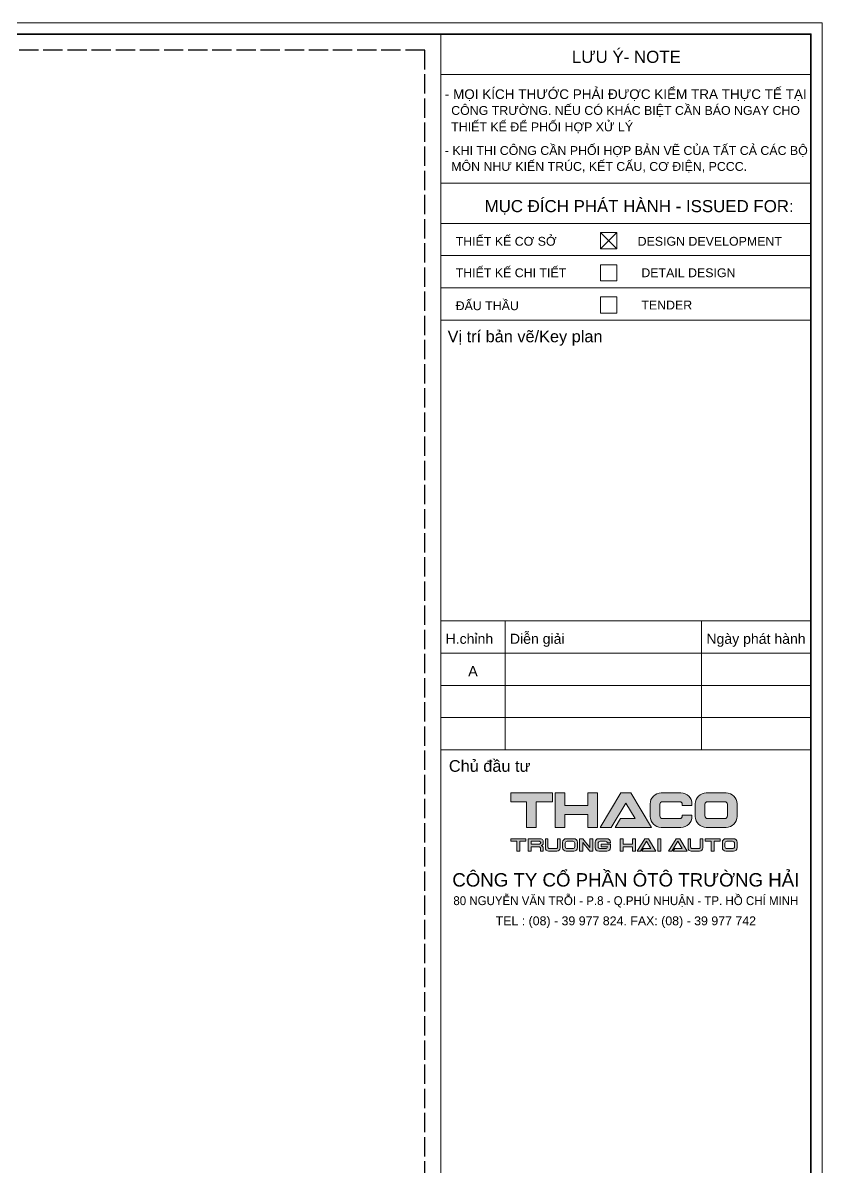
# Model space of a CAD drawing. Header units: millimetres. Extents: x 10670522 to 10987993, y 2186703 to 2710728.
# Drawn here: x 10822486 to 10872158, y 2258238 to 2329288 of the extents above; entities that cross this region are included whole.
import ezdxf
from ezdxf.enums import TextEntityAlignment as Align

# ---------------------------------------------------------------- set-up
doc = ezdxf.new("R2010")
doc.units = ezdxf.units.MM
doc.header["$MEASUREMENT"] = 0
doc.linetypes.add('ACAD_ISO02W100', pattern=[15, 12, -3])
doc.layers.add('Khung ten - Net', color=7, linetype='Continuous', lineweight=9)
doc.layers.add('Khung ten - Text', color=7, linetype='Continuous', lineweight=9)
doc.styles.add('ARIAL', font='ARIAL.TTF')

msp = doc.modelspace()

# ---------------------------------------------------------------- hatches: boundary and pattern name
at = {"layer": 'Khung ten - Text', "true_color": 0x1e7ff6}
for points in [[(10853792.3, 2280928), (10853792.3, 2279331.8), (10854393.5, 2279331.8), (10854393.5, 2280928), (10855405.1, 2280928), (10855405.1, 2281477.2), (10852802.6, 2281477.2), (10852802.6, 2280928)], [(10856171.6, 2280686.9), (10856171.6, 2281477.2), (10855570.4, 2281477.2), (10855570.4, 2279331.8), (10856171.6, 2279331.8), (10856171.6, 2280137.7), (10857595.5, 2280137.7), (10857595.5, 2279331.8), (10858196.7, 2279331.8), (10858196.7, 2281477.2), (10857595.5, 2281477.2), (10857595.5, 2280686.9)], [(10859957.7, 2280838.1), (10860537.7, 2279880.9), (10859624.2, 2279880.9), (10859291.4, 2279331.8), (10861562.3, 2279331.8), (10860262.1, 2281477.2), (10859653.3, 2281477.2), (10858353.2, 2279331.8), (10859044.9, 2279331.8)]]:
    msp.add_hatch(color=150, dxfattribs=at).paths.add_polyline_path(points)
h = msp.add_hatch(color=150, dxfattribs=at)
edge = h.paths.add_edge_path()
edge.add_ellipse((10862231.9, 2280767.4), major_axis=(113.5, 113.5), ratio=1, start_angle=45, end_angle=135, ccw=False)
edge.add_line((10862231.9, 2280928), (10863305.1, 2280928))
edge.add_ellipse((10863305.1, 2280767.4), major_axis=(-113.5, 113.5), ratio=1, start_angle=225, end_angle=315, ccw=False)
edge.add_line((10863465.7, 2280767.4), (10863465.7, 2280700.8))
edge.add_line((10863465.7, 2280700.8), (10864066.8, 2280700.8))
edge.add_line((10864066.8, 2280700.8), (10864066.8, 2280793.3))
edge.add_ellipse((10863382.9, 2280793.3), major_axis=(483.6, 483.6), ratio=1, start_angle=315, end_angle=405)
edge.add_line((10863382.9, 2281477.2), (10862154, 2281477.2))
edge.add_ellipse((10862154, 2280793.3), major_axis=(-483.6, 483.6), ratio=1, start_angle=-45, end_angle=45)
edge.add_line((10861470.2, 2280793.3), (10861470.2, 2280015.7))
edge.add_ellipse((10862154, 2280015.7), major_axis=(-483.6, 483.6), ratio=1, start_angle=45, end_angle=135)
edge.add_line((10862154, 2279331.8), (10863382.9, 2279331.8))
edge.add_ellipse((10863382.9, 2280015.7), major_axis=(483.6, 483.6), ratio=1, start_angle=225, end_angle=315)
edge.add_line((10864066.8, 2280015.7), (10864066.8, 2280101.3))
edge.add_line((10864066.8, 2280101.3), (10863465.7, 2280101.3))
edge.add_line((10863465.7, 2280101.3), (10863465.7, 2280041.5))
edge.add_ellipse((10863305.1, 2280041.5), major_axis=(-113.5, 113.5), ratio=1, start_angle=135, end_angle=225, ccw=False)
edge.add_line((10863305.1, 2279880.9), (10862231.9, 2279880.9))
edge.add_ellipse((10862231.9, 2280041.5), major_axis=(113.5, 113.5), ratio=1, start_angle=135, end_angle=225, ccw=False)
edge.add_line((10862071.3, 2280041.5), (10862071.3, 2280767.4))
h = msp.add_hatch(color=150, dxfattribs=at)
edge = h.paths.add_edge_path()
edge.add_ellipse((10864959.6, 2280793.3), major_axis=(-483.6, 483.6), ratio=1, start_angle=-45, end_angle=45)
edge.add_line((10864275.7, 2280793.3), (10864275.7, 2280015.7))
edge.add_ellipse((10864959.6, 2280015.7), major_axis=(-483.6, 483.6), ratio=1, start_angle=45, end_angle=135)
edge.add_line((10864959.6, 2279331.8), (10866188.5, 2279331.8))
edge.add_ellipse((10866188.5, 2280015.7), major_axis=(483.6, 483.6), ratio=1, start_angle=225, end_angle=315)
edge.add_line((10866872.4, 2280015.7), (10866872.4, 2280101.3))
edge.add_line((10866872.4, 2280101.3), (10866872.4, 2280793.3))
edge.add_ellipse((10866188.5, 2280793.3), major_axis=(-483.6, 483.6), ratio=1, start_angle=225, end_angle=315)
edge.add_line((10866188.5, 2281477.2), (10864959.6, 2281477.2))
edge = h.paths.add_edge_path(flags=16)
edge.add_ellipse((10866110.7, 2280767.4), major_axis=(-113.5, 113.5), ratio=1, start_angle=225, end_angle=315, ccw=False)
edge.add_line((10866271.3, 2280767.4), (10866271.3, 2280041.5))
edge.add_ellipse((10866110.7, 2280041.5), major_axis=(-113.5, 113.5), ratio=1, start_angle=135, end_angle=225, ccw=False)
edge.add_line((10866110.7, 2279880.9), (10865037.4, 2279880.9))
edge.add_ellipse((10865037.4, 2280041.5), major_axis=(113.5, 113.5), ratio=1, start_angle=135, end_angle=225, ccw=False)
edge.add_line((10864876.9, 2280041.5), (10864876.9, 2280767.4))
edge.add_ellipse((10865037.4, 2280767.4), major_axis=(113.5, 113.5), ratio=1, start_angle=45, end_angle=135, ccw=False)
edge.add_line((10865037.4, 2280928), (10866110.7, 2280928))
at = {"layer": 'Khung ten - Text'}
h = msp.add_hatch(color=252, dxfattribs=at)
h.paths.add_polyline_path([(10853176.3, 2278470), (10853176.3, 2277855.3), (10853374.1, 2277855.3), (10853374.1, 2278470), (10853745.9, 2278470), (10853745.9, 2278631.8), (10852802.6, 2278631.8), (10852802.6, 2278470)])
h.paths.add_polyline_path([(10853887.3, 2277855.3), (10854085.2, 2277855.3), (10854085.2, 2278135.4), (10854537.8, 2278135.4, -0.438803), (10854652.4, 2278017.4), (10854652.4, 2277855.3), (10854828.7, 2277855.3), (10854828.7, 2278040.9, 0.3470646), (10854691.8, 2278201.9, 0.4142136), (10854828.7, 2278338.8), (10854828.7, 2278431, 0.4142136), (10854627.9, 2278631.8), (10853887.3, 2278631.8)])
h.paths.add_polyline_path([(10854085.2, 2278470), (10854587.8, 2278470, -0.4142136), (10854666.9, 2278390.9), (10854666.9, 2278376.2, -0.4142136), (10854587.8, 2278297.1), (10854085.2, 2278297.1)], flags=16)
h.paths.add_polyline_path([(10854957.3, 2278056.1, 0.4142136), (10855158.1, 2277855.3), (10855680.5, 2277855.3, 0.4142136), (10855881.3, 2278056.1), (10855881.3, 2278631.8), (10855719.6, 2278631.8), (10855719.6, 2278096.1, -0.4142136), (10855640.5, 2278017), (10855198.2, 2278017, -0.4142136), (10855119.1, 2278096.1), (10855119.1, 2278631.8), (10854957.3, 2278631.8)])
h.paths.add_polyline_path([(10856032.6, 2278412.6), (10856032.6, 2278074.5, 0.4142136), (10856251.8, 2277855.3), (10856728.3, 2277855.3, 0.4142136), (10856947.5, 2278074.5), (10856947.5, 2278412.6, 0.4142136), (10856728.3, 2278631.8), (10856251.8, 2278631.8, 0.4142136)])
h.paths.add_polyline_path([(10856315.1, 2278470), (10856665.1, 2278470, -0.4142136), (10856785.8, 2278349.3), (10856785.8, 2278137.8, -0.4142136), (10856665.1, 2278017), (10856315.1, 2278017, -0.4142136), (10856194.4, 2278137.8), (10856194.4, 2278349.3, -0.4142136)], flags=16)
h.paths.add_polyline_path([(10857276.4, 2278394.8), (10857729.7, 2277855.3), (10857917, 2277855.3), (10857917, 2278631.8), (10857729.7, 2278631.8), (10857729.7, 2278092.2), (10857276.4, 2278631.8), (10857089.2, 2278631.8), (10857089.2, 2277855.3), (10857276.4, 2277855.3)])
h.paths.add_polyline_path([(10858359.6, 2278470), (10858692.6, 2278470, -0.3507398), (10858810.3, 2278375.8), (10859000.5, 2278375.8), (10859000.5, 2278412.6, 0.4142136), (10858781.3, 2278631.8), (10858270.8, 2278631.8, 0.4142136), (10858051.6, 2278412.6), (10858051.6, 2278074.5, 0.4142136), (10858270.8, 2277855.3), (10858781.3, 2277855.3, 0.4142136), (10859000.5, 2278074.5), (10859000.5, 2278297.1), (10858428, 2278297.1), (10858428, 2278135.4), (10858813.2, 2278135.4, 0.0049718), (10858813.3, 2278137.8), (10858813.3, 2278135.4), (10858813.2, 2278135.4, -0.4084008), (10858692.6, 2278017), (10858359.6, 2278017, -0.4142136), (10858238.9, 2278137.8), (10858238.9, 2278349.3, -0.4142136)])
h = msp.add_hatch(color=252, dxfattribs=at)
h.paths.add_polyline_path([(10859599.2, 2277855.3), (10859786.4, 2277855.3), (10859786.4, 2278135.4), (10860367.2, 2278135.4), (10860367.2, 2277855.3), (10860554.4, 2277855.3), (10860554.4, 2278631.8), (10860367.2, 2278631.8), (10860367.2, 2278297.1), (10859786.4, 2278297.1), (10859786.4, 2278631.8), (10859599.2, 2278631.8)])
h.paths.add_polyline_path([(10861247.5, 2278470), (10861522, 2278017), (10861054.9, 2278017), (10860956.9, 2277855.3), (10861831.5, 2277855.3), (10861361, 2278631.8), (10861134.1, 2278631.8), (10860663.5, 2277855.3), (10860875, 2277855.3)])
h.paths.add_polyline_path([(10861943.1, 2277855.3), (10862130.3, 2277855.3), (10862130.3, 2278631.8), (10861943.1, 2278631.8)])
h.paths.add_polyline_path([(10862607.2, 2277855.3), (10862818.7, 2277855.3), (10863191.2, 2278470), (10863465.7, 2278017), (10862998.6, 2278017), (10862900.6, 2277855.3), (10863775.2, 2277855.3), (10863304.7, 2278631.8), (10863077.8, 2278631.8)])
h.paths.add_polyline_path([(10863823.3, 2278056.1, 0.4142136), (10864024.1, 2277855.3), (10864546.5, 2277855.3, 0.4142136), (10864747.3, 2278056.1), (10864747.3, 2278631.8), (10864585.6, 2278631.8), (10864585.6, 2278096.1, -0.4142136), (10864506.5, 2278017), (10864064.2, 2278017, -0.4142136), (10863985.1, 2278096.1), (10863985.1, 2278631.8), (10863823.3, 2278631.8)])
h.paths.add_polyline_path([(10864886, 2278631.8), (10864886, 2278470), (10865259.7, 2278470), (10865259.7, 2277855.3), (10865457.5, 2277855.3), (10865457.5, 2278470), (10865829.3, 2278470), (10865829.3, 2278631.8)])
h.paths.add_polyline_path([(10865957.5, 2278412.6), (10865957.5, 2278074.5, 0.4142136), (10866176.7, 2277855.3), (10866653.2, 2277855.3, 0.4142136), (10866872.4, 2278074.5), (10866872.4, 2278412.6, 0.4142136), (10866653.2, 2278631.8), (10866176.7, 2278631.8, 0.4142136)])
h.paths.add_polyline_path([(10866240, 2278470), (10866589.9, 2278470, -0.4142136), (10866710.7, 2278349.3), (10866710.7, 2278137.8, -0.4142136), (10866589.9, 2278017), (10866240, 2278017, -0.4142136), (10866119.2, 2278137.8), (10866119.2, 2278349.3, -0.4142136)], flags=16)

# ---------------------------------------------------------------- linework, layer by layer
at = {"layer": 'DEFPOINTS', "linetype": 'ACAD_ISO02W100', "ltscale": 100}
msp.add_lwpolyline([(10847457.7, 2327588.2), (10672771.6, 2327588.2), (10672771.6, 2188402.7), (10847457.7, 2188402.7)], close=True, dxfattribs=at)
at = {"layer": 'Khung ten - Net', "color": 251, "lineweight": 5}
msp.add_lwpolyline([(10872157.7, 2329288.2), (10670521.6, 2329288.2), (10670521.6, 2186702.7), (10872157.7, 2186702.7)], close=True, dxfattribs=at)
at = {"layer": 'Khung ten - Net', "color": 1, "lineweight": 35}
msp.add_lwpolyline([(10671771.6, 2187402.7), (10871457.7, 2187402.7), (10871457.7, 2328588.2), (10671771.6, 2328588.2)], close=True, dxfattribs=at)
at = {"layer": 'Khung ten - Net', "color": 1, "lineweight": 20}
msp.add_lwpolyline([(10848457.7, 2328588.2), (10848457.7, 2187402.7)], dxfattribs=at)
at = {"layer": 'Khung ten - Net', "color": 9, "flags": 128}
for points in [[(10848457.7, 2326088.2), (10871457.7, 2326088.2)], [(10848457.7, 2319338.2), (10871457.7, 2319338.2)], [(10871457.7, 2319338.2), (10848457.7, 2319338.2)], [(10858388.8, 2316267.6), (10859388.8, 2315267.6)], [(10858388.8, 2315267.6), (10859388.8, 2316267.6)], [(10848457.7, 2292152.7), (10871457.7, 2292152.7)]]:
    msp.add_lwpolyline(points, dxfattribs=at)
at = {"layer": 'Khung ten - Net', "color": 9, "lineweight": 5, "flags": 128}
for points in [[(10848457.7, 2316838.2), (10871457.7, 2316838.2)], [(10848457.7, 2314838.2), (10871457.7, 2314838.2)], [(10848457.7, 2312838.2), (10871457.7, 2312838.2)], [(10852457.7, 2292152.7), (10852457.7, 2284152.7)], [(10864669.6, 2292152.7), (10864669.6, 2284152.7)], [(10848457.7, 2290152.7), (10871457.7, 2290152.7)], [(10848457.7, 2288152.7), (10871457.7, 2288152.7)], [(10848457.7, 2286152.7), (10871457.7, 2286152.7)]]:
    msp.add_lwpolyline(points, dxfattribs=at)
at = {"layer": 'Khung ten - Net', "color": 9}
for points in [[(10858388.8, 2315267.6), (10859388.8, 2315267.6), (10859388.8, 2316267.6), (10858388.8, 2316267.6)], [(10858388.8, 2313267.6), (10859388.8, 2313267.6), (10859388.8, 2314267.6), (10858388.8, 2314267.6)], [(10858388.8, 2311267.6), (10859388.8, 2311267.6), (10859388.8, 2312267.6), (10858388.8, 2312267.6)]]:
    msp.add_lwpolyline(points, close=True, dxfattribs=at)
at = {"layer": 'Khung ten - Net', "color": 9, "lineweight": 13, "flags": 128}
for points in [[(10848457.7, 2310838.2), (10871457.7, 2310838.2)], [(10848457.7, 2284152.7), (10871457.7, 2284152.7)], [(10848457.7, 2284152.7), (10871457.7, 2284152.7)]]:
    msp.add_lwpolyline(points, dxfattribs=at)
at = {"layer": 'Khung ten - Text', "color": 150}
for p, q in [((10852802.6, 2281477.2), (10852802.6, 2280928)), ((10855405.1, 2281477.2), (10852802.6, 2281477.2)), ((10855405.1, 2280928), (10855405.1, 2281477.2)), ((10856171.6, 2281477.2), (10855570.4, 2281477.2)), ((10855570.4, 2281477.2), (10855570.4, 2279331.8)), ((10856171.6, 2280686.9), (10856171.6, 2281477.2)), ((10858196.7, 2281477.2), (10857595.5, 2281477.2)), ((10857595.5, 2281477.2), (10857595.5, 2280686.9)), ((10858196.7, 2279331.8), (10858196.7, 2281477.2)), ((10859653.3, 2281477.2), (10858353.2, 2279331.8)), ((10860262.1, 2281477.2), (10859653.3, 2281477.2)), ((10861562.3, 2279331.8), (10860262.1, 2281477.2)), ((10863382.9, 2281477.2), (10862154, 2281477.2)), ((10866188.5, 2281477.2), (10864959.6, 2281477.2)), ((10852802.6, 2280928), (10853792.3, 2280928)), ((10853792.3, 2280928), (10853792.3, 2279331.8)), ((10854393.5, 2279331.8), (10854393.5, 2280928)), ((10854393.5, 2280928), (10855405.1, 2280928)), ((10859044.9, 2279331.8), (10859957.7, 2280838.1)), ((10859957.7, 2280838.1), (10860537.7, 2279880.9)), ((10861470.2, 2280793.3), (10861470.2, 2280015.7)), ((10862071.3, 2280041.5), (10862071.3, 2280767.4)), ((10862231.9, 2280928), (10863305.1, 2280928)), ((10863465.7, 2280767.4), (10863465.7, 2280700.8)), ((10864066.8, 2280700.8), (10864066.8, 2280793.3)), ((10864275.7, 2280793.3), (10864275.7, 2280015.7)), ((10864876.9, 2280041.5), (10864876.9, 2280767.4)), ((10865037.4, 2280928), (10866110.7, 2280928)), ((10866271.3, 2280767.4), (10866271.3, 2280041.5)), ((10866872.4, 2280101.3), (10866872.4, 2280793.3)), ((10857595.5, 2280686.9), (10856171.6, 2280686.9)), ((10856171.6, 2280137.7), (10857595.5, 2280137.7)), ((10856171.6, 2279331.8), (10856171.6, 2280137.7)), ((10857595.5, 2280137.7), (10857595.5, 2279331.8)), ((10863465.7, 2280700.8), (10864066.8, 2280700.8)), ((10863465.7, 2280101.3), (10863465.7, 2280041.5)), ((10864066.8, 2280101.3), (10863465.7, 2280101.3)), ((10864066.8, 2280015.7), (10864066.8, 2280101.3)), ((10866872.4, 2280015.7), (10866872.4, 2280101.3)), ((10853792.3, 2279331.8), (10854393.5, 2279331.8)), ((10855570.4, 2279331.8), (10856171.6, 2279331.8)), ((10857595.5, 2279331.8), (10858196.7, 2279331.8)), ((10858353.2, 2279331.8), (10859044.9, 2279331.8)), ((10859624.2, 2279880.9), (10859291.4, 2279331.8)), ((10859291.4, 2279331.8), (10861562.3, 2279331.8)), ((10860537.7, 2279880.9), (10859624.2, 2279880.9)), ((10862154, 2279331.8), (10863382.9, 2279331.8)), ((10863305.1, 2279880.9), (10862231.9, 2279880.9)), ((10864959.6, 2279331.8), (10866188.5, 2279331.8)), ((10866110.7, 2279880.9), (10865037.4, 2279880.9))]:
    msp.add_line(p, q, dxfattribs=at)
at = {"layer": 'Khung ten - Text', "color": 12}
for points in [[(10853374.1, 2278470), (10853745.9, 2278470), (10853745.9, 2278631.8), (10852802.6, 2278631.8), (10852802.6, 2278470), (10853176.3, 2278470), (10853176.3, 2277855.3), (10853374.1, 2277855.3)], [(10857276.4, 2278394.8), (10857729.7, 2277855.3), (10857917, 2277855.3), (10857917, 2278631.8), (10857729.7, 2278631.8), (10857729.7, 2278092.2), (10857276.4, 2278631.8), (10857089.2, 2278631.8), (10857089.2, 2277855.3), (10857276.4, 2277855.3)], [(10859786.4, 2278135.4), (10860367.2, 2278135.4), (10860367.2, 2277855.3), (10860554.4, 2277855.3), (10860554.4, 2278631.8), (10860367.2, 2278631.8), (10860367.2, 2278297.1), (10859786.4, 2278297.1), (10859786.4, 2278631.8), (10859599.2, 2278631.8), (10859599.2, 2277855.3), (10859786.4, 2277855.3)], [(10861247.5, 2278470), (10861522, 2278017), (10861054.9, 2278017), (10860956.9, 2277855.3), (10861831.5, 2277855.3), (10861361, 2278631.8), (10861134.1, 2278631.8), (10860663.5, 2277855.3), (10860875, 2277855.3)], [(10862130.3, 2278631.8), (10861943.1, 2278631.8), (10861943.1, 2277855.3), (10862130.3, 2277855.3)], [(10863304.7, 2278631.8), (10863077.8, 2278631.8), (10862607.2, 2277855.3), (10862818.7, 2277855.3), (10863191.2, 2278470), (10863465.7, 2278017), (10862998.6, 2278017), (10862900.6, 2277855.3), (10863775.2, 2277855.3)], [(10865457.5, 2278470), (10865829.3, 2278470), (10865829.3, 2278631.8), (10864886, 2278631.8), (10864886, 2278470), (10865259.7, 2278470), (10865259.7, 2277855.3), (10865457.5, 2277855.3)]]:
    msp.add_lwpolyline(points, close=True, dxfattribs=at)
for points in [[(10854828.7, 2278338.8), (10854828.7, 2278431, 0.4142136), (10854627.9, 2278631.8), (10853887.3, 2278631.8), (10853887.3, 2277855.3), (10854085.2, 2277855.3), (10854085.2, 2278135.4), (10854537.8, 2278135.4, -0.438803), (10854652.4, 2278017.4), (10854652.4, 2277855.3), (10854828.7, 2277855.3), (10854828.7, 2278040.9, 0.3470646), (10854691.8, 2278201.9, 0.4142136)], [(10855119.1, 2278631.8), (10854957.3, 2278631.8), (10854957.3, 2278056.1, 0.4142136), (10855158.1, 2277855.3), (10855680.5, 2277855.3, 0.4142136), (10855881.3, 2278056.1), (10855881.3, 2278631.8), (10855719.6, 2278631.8), (10855719.6, 2278096.1, -0.4142136), (10855640.5, 2278017), (10855198.2, 2278017, -0.4142136), (10855119.1, 2278096.1)], [(10856947.5, 2278074.5), (10856947.5, 2278412.6, 0.4142136), (10856728.3, 2278631.8), (10856251.8, 2278631.8, 0.4142136), (10856032.6, 2278412.6), (10856032.6, 2278074.5, 0.4142136), (10856251.8, 2277855.3), (10856728.3, 2277855.3, 0.4142136)], [(10858238.9, 2278137.8), (10858238.9, 2278349.3, -0.4142136), (10858359.6, 2278470), (10858692.6, 2278470, -0.3507398), (10858810.3, 2278375.8), (10859000.5, 2278375.8), (10859000.5, 2278412.6, 0.4142136), (10858781.3, 2278631.8), (10858270.8, 2278631.8, 0.4142136), (10858051.6, 2278412.6), (10858051.6, 2278074.5, 0.4142136), (10858270.8, 2277855.3), (10858781.3, 2277855.3, 0.4142136), (10859000.5, 2278074.5), (10859000.5, 2278297.1), (10858428, 2278297.1), (10858428, 2278135.4), (10858813.2, 2278135.4, 0.0049718), (10858813.3, 2278137.8), (10858813.3, 2278135.4), (10858813.2, 2278135.4, -0.4084008), (10858692.6, 2278017), (10858359.6, 2278017, -0.4142136)], [(10864747.3, 2278056.1), (10864747.3, 2278631.8), (10864585.6, 2278631.8), (10864585.6, 2278096.1, -0.4142136), (10864506.5, 2278017), (10864064.2, 2278017, -0.4142136), (10863985.1, 2278096.1), (10863985.1, 2278631.8), (10863823.3, 2278631.8), (10863823.3, 2278056.1, 0.4142136), (10864024.1, 2277855.3), (10864546.5, 2277855.3, 0.4142136)], [(10866872.4, 2278074.5), (10866872.4, 2278412.6, 0.4142136), (10866653.2, 2278631.8), (10866176.7, 2278631.8, 0.4142136), (10865957.5, 2278412.6), (10865957.5, 2278074.5, 0.4142136), (10866176.7, 2277855.3), (10866653.2, 2277855.3, 0.4142136)], [(10854085.2, 2278297.1), (10854085.2, 2278470), (10854587.8, 2278470, -0.4142136), (10854666.9, 2278390.9), (10854666.9, 2278376.2, -0.4142136), (10854587.8, 2278297.1)], [(10856194.4, 2278137.8), (10856194.4, 2278349.3, -0.4142136), (10856315.1, 2278470), (10856665.1, 2278470, -0.4142136), (10856785.8, 2278349.3), (10856785.8, 2278137.8, -0.4142136), (10856665.1, 2278017), (10856315.1, 2278017, -0.4142136)], [(10866119.2, 2278137.8), (10866119.2, 2278349.3, -0.4142136), (10866240, 2278470), (10866589.9, 2278470, -0.4142136), (10866710.7, 2278349.3), (10866710.7, 2278137.8, -0.4142136), (10866589.9, 2278017), (10866240, 2278017, -0.4142136)]]:
    msp.add_lwpolyline(points, format="xyb", close=True, dxfattribs=at)
at = {"layer": 'Khung ten - Text', "color": 150}
for centre, major_axis, start_param, end_param in [((10862154, 2280793.3), (-483.6, 483.6), -0.7853982, 0.7853982), ((10863382.9, 2280793.3), (483.6, 483.6), 5.4977871, 7.0685835), ((10864959.6, 2280793.3), (-483.6, 483.6), -0.7853982, 0.7853982), ((10866188.5, 2280793.3), (-483.6, 483.6), 3.9269908, 5.4977871), ((10862231.9, 2280767.4), (113.5, 113.5), 0.7853982, 2.3561945), ((10863305.1, 2280767.4), (-113.5, 113.5), 3.9269908, 5.4977871), ((10865037.4, 2280767.4), (113.5, 113.5), 0.7853982, 2.3561945), ((10866110.7, 2280767.4), (113.5, 113.5), 5.4977871, 7.0685835), ((10862154, 2280015.7), (483.6, 483.6), 2.3561945, 3.9269908), ((10862231.9, 2280041.5), (113.5, 113.5), 2.3561945, 3.9269908), ((10863305.1, 2280041.5), (-113.5, 113.5), 2.3561945, 3.9269908), ((10863382.9, 2280015.7), (-483.6, 483.6), 2.3561945, 3.9269908), ((10864959.6, 2280015.7), (-483.6, 483.6), 0.7853982, 2.3561945), ((10865037.4, 2280041.5), (-113.5, 113.5), 0.7853982, 2.3561945), ((10866110.7, 2280041.5), (-113.5, 113.5), 2.3561945, 3.9269908), ((10866188.5, 2280015.7), (-483.6, 483.6), 2.3561945, 3.9269908)]:
    msp.add_ellipse(centre, major_axis=major_axis, ratio=1, start_param=start_param, end_param=end_param, dxfattribs=at)

# ---------------------------------------------------------------- texts
at = {"layer": 'Khung ten - Text', "linetype": 'Continuous', "style": 'ARIAL'}
for s, height, p in [('LƯU Ý- NOTE', 750, (10859990.3, 2326805.1)), ('MỤC ĐÍCH PHÁT HÀNH - ISSUED FOR:', 750, (10860785.3, 2317535.6)), ('CÔNG TY CỔ PHẦN ÔTÔ TRƯỜNG HẢI', 830, (10859957.7, 2275661)), ('TEL : (08) - 39 977 824. FAX: (08) - 39 977 742', 550, (10859957.7, 2273256.1, -95266.6))]:
    msp.add_text(s, height=height, dxfattribs=at).set_placement(p, align=Align.CENTER)
for s, height, p in [('- MỌI KÍCH THƯỚC PHẢI ĐƯỢC KIỂM TRA THỰC TẾ TẠI ', 600, (10848709.7, 2324562.6)), ('CÔNG TRƯỜNG. NẾU CÓ KHÁC BIỆT CẦN BÁO NGAY CHO', 550, (10849106.6, 2323574.8)), ('THIẾT KẾ ĐỂ PHỐI HỢP XỬ LÝ', 550, (10849106.6, 2322558.3)), ('- KHI THI CÔNG CẦN PHỐI HỢP BẢN VẼ CỦA TẤT CẢ CÁC BỘ', 550, (10848709.7, 2321087.1)), ('MÔN NHƯ KIẾN TRÚC, KẾT CẤU, CƠ ĐIỆN, PCCC.', 550, (10849106.6, 2320099.3)), ('THIẾT KẾ CƠ SỞ', 550, (10849383.8, 2315450.2)), (' DESIGN DEVELOPMENT', 550, (10860478.9, 2315450.2)), ('THIẾT KẾ CHI TIẾT', 550, (10849383.8, 2313497)), ('DETAIL DESIGN', 550, (10860923.3, 2313497)), ('ĐẤU THẦU ', 550, (10849383.8, 2311450.9)), ('TENDER', 550, (10860923.3, 2311491.1))]:
    msp.add_text(s, height=height, dxfattribs=at).set_placement(p)
for s, height, p in [('Vị trí bản vẽ/Key plan', 725, (10848882.7, 2309822.3)), ('H.chỉnh', 625, (10848753.9, 2291044.9)), ('Diễn giải', 625, (10852753.9, 2291044.9)), ('Ngày phát hành', 625, (10864965.8, 2291044.9)), ('Chủ đầu tư', 725, (10848961, 2283146.1))]:
    msp.add_text(s, height=height, dxfattribs=at).set_placement(p, align=Align.MIDDLE_LEFT)
msp.add_text('A', height=650, dxfattribs=at).set_placement((10850457.7, 2289027.7), align=Align.MIDDLE_CENTER)
at = {"layer": 'Khung ten - Text', "linetype": 'Continuous', "style": 'ARIAL', "width": 0.93}
msp.add_text('80 NGUYỄN VĂN TRỖI - P.8 - Q.PHÚ NHUẬN - TP. HỒ CHÍ MINH', height=550, dxfattribs=at).set_placement((10859957.7, 2274507.9, -95266.6), align=Align.CENTER)

doc.saveas('drawing.dxf')
